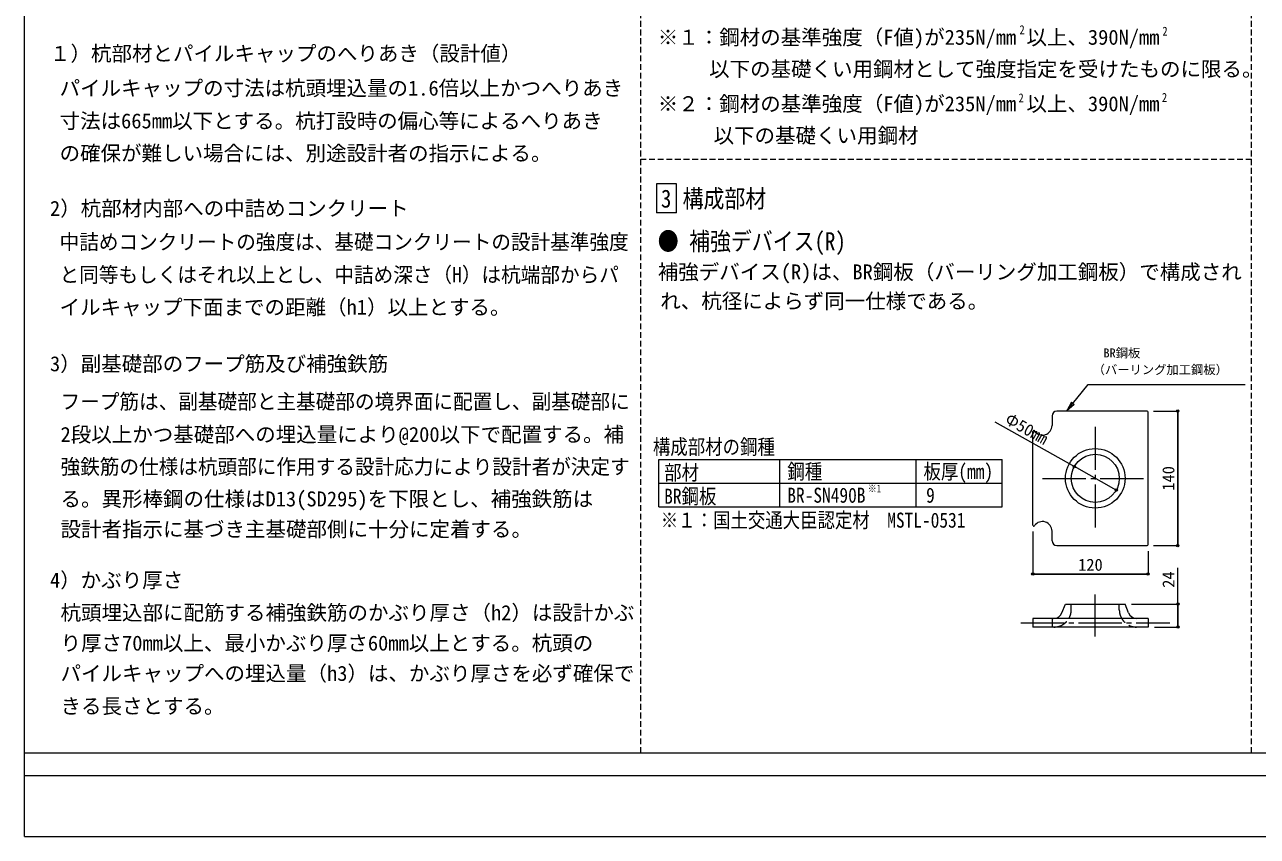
# Model space of a CAD drawing. Units: millimetres, scale not verified. Extents: x -38480 to 38480, y -27228 to 27488.
# Drawn here: x -38480 to 11, y -27228 to -1877 of the extents above; entities that cross this region are included whole.
import ezdxf
from ezdxf.enums import TextEntityAlignment as Align

# ---------------------------------------------------------------- set-up
doc = ezdxf.new("R2010")
doc.units = ezdxf.units.MM
doc.header["$LTSCALE"] = 150
doc.header["$PDMODE"] = 32
doc.header["$PDSIZE"] = 75
for name, pattern in [('CHAIN2', [12, 9, -1, 1, -1]), ('DASHED1', [1.8, 1.2, -0.6]), ('DASHED3', [4, 3, -1])]:
    doc.linetypes.add(name, pattern=pattern)
for name, color, linetype, lineweight in [('0-0_0', 134, 'Continuous', 18), ('0-1_00_WAKU', 4, 'Continuous', 9), ('0-4_02_TEXT', 134, 'Continuous', 18), ('0-8_06_HYOU', 6, 'Continuous', 18), ('0-9_07_DOT', 5, 'DASHED1', 18), ('0-B_08_CENTER', 4, 'CHAIN2', 9), ('0-C_08HIDDEN', 5, 'DASHED3', 18), ('0-D_09_KAKOMI', 6, 'Continuous', 18), ('0-E_09SUNPO', 7, 'Continuous', 18)]:
    doc.layers.add(name, color=color, linetype=linetype, lineweight=lineweight)
doc.styles.add('ＭＳ ゴシック', font='')
doc.styles.get('ＭＳ ゴシック').set_extended_font_data('MS Gothic')

msp = doc.modelspace()

# ---------------------------------------------------------------- linework, layer by layer
at = {"layer": '0-0_0'}
for p, q in [((-6399.4, -14096.4), (-6399.4, -14396.4)), ((-3429.3, -13946.4), (-6249.4, -13946.4)), ((-3399.3, -18116.5), (-3399.3, -13976.4)), ((-6999.4, -17506.8), (-6999.4, -14586.2)), ((-6399.4, -17996.5), (-6399.4, -17696.5)), ((-6249.4, -18146.5), (-3429.3, -18146.5)), ((-6091.5, -20251.5), (-5979.4, -19971.3)), ((-5979.4, -19971.3), (-4119.3, -19971.3)), ((-4007.2, -20251.5), (-4119.3, -19971.3)), ((-3399.3, -20421.3), (-6999.4, -20421.3)), ((-6999.4, -20421.3), (-6999.4, -20691.3)), ((-3399.3, -20691.3), (-6999.4, -20691.3)), ((-6399.4, -20421.3), (-6399.4, -20691.3)), ((-3399.3, -20421.3), (-3399.3, -20691.3))]:
    msp.add_line(p, q, dxfattribs=at)
for radius in [930, 750]:
    msp.add_circle((-5049.4, -16046.5), radius, dxfattribs=at)
for centre, radius, start, end in [((-6249.4, -14096.4), 150, 90, 180), ((-3429.3, -13976.4), 30, 0, 90), ((-6969.4, -14586.2), 30, 35.097, 180), ((-6699.4, -14396.4), 300, 215.097, 0), ((-6969.4, -17506.8), 30, 180, 324.903), ((-6699.4, -17696.5), 300, 0, 144.903), ((-6249.4, -17996.5), 150, 180, 270), ((-3429.3, -18116.5), 30, 270, 0), ((-6342.2, -20151.3), 270, 270, 338.199), ((-3756.5, -20151.3), 270, 201.801, 270)]:
    msp.add_arc(centre, radius, start, end, dxfattribs=at)
at = {"layer": '0-1_00_WAKU'}
for p, q in [((-38480, -27227.9), (-38480, 24699.3)), ((-38480, -24622), (38480, -24622)), ((-38480, -25324.7), (38480, -25324.7))]:
    msp.add_line(p, q, dxfattribs=at)
msp.add_lwpolyline([(-38480, -27227.9), (38480, -27227.9), (38480, 24699.3)], dxfattribs=at)
at = {"layer": '0-8_06_HYOU'}
for p, q in [((-18681.4, -15456.8), (-7962.2, -15456.8)), ((-18681.4, -16938.5), (-18681.4, -15456.8)), ((-14897.5, -16938.5), (-14897.5, -15456.8)), ((-10644.7, -16938.5), (-10644.7, -15456.8)), ((-7962.2, -16938.5), (-7962.2, -15456.8)), ((-18681.4, -16197.7), (-7962.2, -16197.7)), ((-18681.4, -16938.5), (-7962.2, -16938.5))]:
    msp.add_line(p, q, dxfattribs=at)
at = {"layer": '0-9_07_DOT'}
for p, q in [((-19240, -24622), (-19240, 23399.3)), ((-173.2, -24622), (-173.2, 23399.3)), ((-173.2, -6092.9), (-19240, -6092.9))]:
    msp.add_line(p, q, dxfattribs=at)
at = {"layer": '0-B_08_CENTER'}
for p, q in [((-5049.4, -14434), (-5049.4, -17659)), ((-6692.6, -16046.5), (-3406.1, -16046.5)), ((-5049.4, -20991.3), (-5049.4, -19671.3)), ((-7372.5, -20556.3), (-2726.2, -20556.3))]:
    msp.add_line(p, q, dxfattribs=at)
at = {"layer": '0-C_08HIDDEN'}
for p, q in [((-5799.4, -20151.3), (-5799.4, -19971.3)), ((-4299.3, -20151.3), (-4299.3, -19971.3))]:
    msp.add_line(p, q, dxfattribs=at)
for centre, start, end in [((-6339.4, -20151.3), 270, 0), ((-3759.3, -20151.3), 180, 270)]:
    msp.add_arc(centre, 540, start, end, dxfattribs=at)
at = {"layer": '0-D_09_KAKOMI'}
for q in [(-18121.3, -6850.9), (-18752.7, -7757.7)]:
    msp.add_line((-18121.3, -7757.7), q, dxfattribs=at)
msp.add_lwpolyline([(-18121.3, -6850.9), (-18752.7, -6850.9), (-18752.7, -7757.7)], dxfattribs=at)
at = {"layer": '0-E_09SUNPO'}
for p, q in [((-5932.8, -13934.9), (-5269.3, -13111.4)), ((-5269.3, -13111.4), (-372.1, -13111.4)), ((-5788, -13672.1), (-5932.8, -13934.9)), ((-5706.9, -13737.5), (-5932.8, -13934.9)), ((-5788, -13672.1), (-5706.9, -13737.5)), ((-3229.3, -13946.4), (-2474.4, -13946.4)), ((-8182.9, -14279.9), (-5702.7, -15678.1)), ((-4396, -16414.8), (-5702.7, -15678.1)), ((-6999.4, -17706.8), (-6999.4, -19038.3)), ((-3399.3, -18316.5), (-3399.3, -19038.3)), ((-3229.3, -18146.5), (-2474.4, -18146.5)), ((-3919.4, -19971.3), (-2470.6, -19971.3)), ((-2470.6, -19971.3), (-2470.6, -20691.3)), ((-3199.3, -20691.3), (-2470.6, -20691.3))]:
    msp.add_line(p, q, dxfattribs=at)
for points in [[(-2474.4, -18146.5), (-2474.4, -13946.4), (-2474.4, -18146.5)], [(-2470.6, -20691.3), (-2470.6, -19971.3), (-2470.6, -18845.4)], [(-6999.4, -19038.3), (-3399.3, -19038.3), (-6999.4, -19038.3)]]:
    msp.add_lwpolyline(points, dxfattribs=at)
at = {"layer": '0-E_09SUNPO', "color": 134}
for centre, start, end in [((-5702.6, -15678), 331.04589, 151.04589), ((-4396.1, -16415), 151.04589, 331.04589)]:
    msp.add_arc(centre, 25, start, end, dxfattribs=at)
at = {"layer": '0-E_09SUNPO'}
for p in [(-2474.4, -13946.4), (-2474.4, -18146.5), (-6999.4, -19038.3), (-3399.3, -19038.3), (-2470.6, -19971.3), (-2470.6, -20691.3)]:
    msp.add_point(p, dxfattribs=at)
at = {"layer": '0-E_09SUNPO', "color": 134}
for p in [(-5702.7, -15678.1), (-4396, -16414.8)]:
    msp.add_point(p, dxfattribs=at)

# ---------------------------------------------------------------- texts
at = {"layer": '0-4_02_TEXT', "style": 'ＭＳ ゴシック'}
for s, height, width, p in [('2', 281.5, 0.85, (-7416.2, -2260.7)), ('2', 281.5, 0.85, (-2953.6, -2307.7)), ('2', 281.5, 0.85, (-7447.5, -4390.2)), ('2', 281.5, 0.85, (-2969.2, -4374.6)), ('3', 563, 0.85, (-18611.6, -7759.5)), ('構成部材', 563, 0.85, (-17935.8, -7759.5)), ('中詰めコンクリートの強度は、基礎コンクリートの設計基準強度', 472.9, 0.95, (-37389, -9041.8)), ('● 補強デバイス(R)', 563, 0.85, (-18711.3, -9092.2)), ('と同等もしくはそれ以上とし、中詰め深さ（H）は杭端部からパ', 472.9, 0.95, (-37389, -10065.5)), ('フープ筋は、副基礎部と主基礎部の境界面に配置し、副基礎部に', 472.9, 0.95, (-37359.2, -14026.5)), ('構成部材の鋼種', 469.2, 0.85, (-18862.6, -15437.5)), ('強鉄筋の仕様は杭頭部に作用する設計応力により設計者が決定す', 472.9, 0.95, (-37359.2, -16059.9)), ('部材', 469.2, 0.85, (-18510.7, -16240.3)), ('鋼種', 469.2, 0.85, (-14666.5, -16207.9)), ('板厚(mm)', 469.2, 0.85, (-10413.7, -16207.9)), ('BR鋼板', 469.2, 0.85, (-18510.7, -16981.1)), ('BR-SN490B', 469.2, 0.85, (-14666.5, -16948.7)), ('※1', 234.6, 0.85, (-12153.7, -16552.4)), ('9', 469.2, 0.85, (-10331.8, -16948.7)), ('※１：国土交通大臣認定材\u3000MSTL-0531', 469.2, 0.85, (-18617.8, -17727.6))]:
    msp.add_text(s, height=height, dxfattribs=dict(at, width=width)).set_placement(p, align=Align.BOTTOM_LEFT)
for s, p in [('※１：鋼材の基準強度（F値)が235N/mm 以上、390N/mm', (-18711.3, -2646)), ('１）杭部材とパイルキャップのへりあき（設計値）', (-37689.1, -3152.2)), ('以下の基礎くい用鋼材として強度指定を受けたものに限る。', (-17108.7, -3638.6)), ('パイルキャップの寸法は杭頭埋込量の1.6倍以上かつへりあき', (-37389, -4234.2)), ('※２：鋼材の基準強度（F値)が235N/mm 以上、390N/mm', (-18711.3, -4723.5)), ('寸法は665mm以下とする。杭打設時の偏心等によるへりあき', (-37389, -5257.9)), ('以下の基礎くい用鋼材', (-16968.6, -5715.1)), ('の確保が難しい場合には、別途設計者の指示による。', (-37389, -6267.6)), ('2）杭部材内部への中詰めコンクリート', (-37689.1, -7990.3)), ('補強デバイス(R)は、BR鋼板（バーリング加工鋼板）で構成され', (-18711.3, -9975.5)), ('イルキャップ下面までの距離（h1）以上とする。', (-37389, -11075.2)), ('れ、杭径によらず同一仕様である。', (-18632.3, -10884)), ('3）副基礎部のフープ筋及び補強鉄筋', (-37689.1, -12843.2)), ('2段以上かつ基礎部への埋込量により@200以下で配置する。補', (-37359.2, -15050.2)), ('る。異形棒鋼の仕様はD13(SD295)を下限とし、補強鉄筋は', (-37359.2, -17064.6)), ('設計者指示に基づき主基礎部側に十分に定着する。', (-37359.2, -18010.3)), ('4）かぶり厚さ', (-37689.1, -19600.8)), ('杭頭埋込部に配筋する補強鉄筋のかぶり厚さ（h2）は設計かぶ', (-37359.2, -20617)), ('り厚さ70mm以上、最小かぶり厚さ60mm以上とする。杭頭の', (-37359.2, -21567)), ('パイルキャップへの埋込量（h3）は、かぶり厚さを必ず確保で', (-37359.2, -22512.7)), ('きる長さとする。', (-37359.2, -23536.4))]:
    msp.add_text(s, height=469.2, dxfattribs=at).set_placement(p, align=Align.BOTTOM_LEFT)
at = {"layer": '0-E_09SUNPO', "style": 'ＭＳ ゴシック'}
for s, height, p in [('BR鋼板', 281.5, (-4794.3, -12356)), ('（バーリング加工鋼板）', 281.5, (-5131.6, -12877.2)), ('120', 375.4, (-5583.4, -19045.5))]:
    msp.add_text(s, height=height, dxfattribs=at).set_placement(p, align=Align.BOTTOM_LEFT)
for s, rotation, p in [('Φ50mm', 330.588, (-7961.6, -14407.8)), ('140', 90, (-2467.2, -16430.5)), ('24', 90, (-2463.4, -19464.3))]:
    msp.add_text(s, height=375.4, rotation=rotation, dxfattribs=at).set_placement(p, align=Align.BOTTOM_LEFT)

doc.saveas('drawing.dxf')
